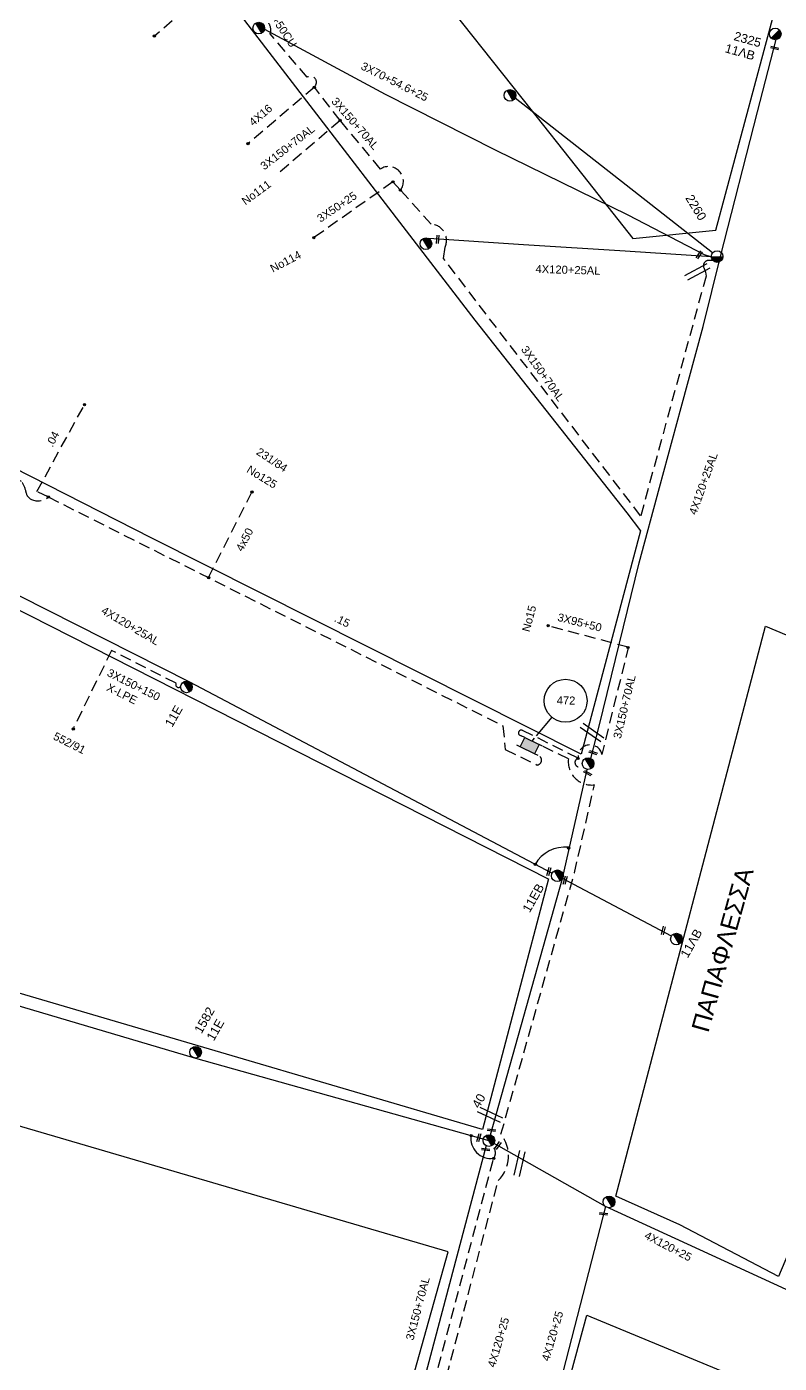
# Model space of a CAD drawing. Header units: millimetres. Extents: x 2087 to 5289, y 222 to 1137.
# Drawn here: x 2746.1 to 2830.7, y 317.1 to 467.4 of the extents above; entities that cross this region are included whole.
import ezdxf

# ---------------------------------------------------------------- set-up
doc = ezdxf.new("R2010")
doc.units = ezdxf.units.MM
doc.linetypes.add('DASHED', pattern=[19.05, 12.7, -6.35])
for name, color, linetype in [('Link Box 4 Διευθύνσεων', 7, 'Continuous'), ('Άγνωστα', 7, 'Continuous'), ('Γυμνά εναέρια ΧΤ (3Φ)   4x16CU', 7, 'Continuous'), ('Γυμνά εναέρια ΧΤ και ΦΟΠ (3Φ)   4x50+16AL', 7, 'Continuous'), ('Εναέρια παροχή ΧΤ 4x16', 7, 'SYN_LINE'), ('Επιγραφές - Σχήματα', 7, 'Continuous'), ('Καλώδια ΧΤ   3x150+50CU', 7, 'DASHED'), ('Καλώδια ΧΤ   3x150+70 XLPE', 7, 'DASHED'), ('Καλώδια ΧΤ   3x150+70AL', 7, 'DASHED'), ('Καλώδια ΧΤ   3x150AL+50XLPE', 7, 'DASHED'), ('Μηχανική τομή', 7, 'Continuous'), ('Στύλος ΦΜ', 7, 'Continuous'), ('Στύλος ΦΜ @ 1', 7, 'Continuous'), ('Συνδέσεις', 7, 'Continuous'), ('Συνεστραμμένα ΧΤ   3x70+54.6+25 AL', 7, 'SYN_LINE'), ('Συνεστραμμενα ΧΤ  4Χ120+25 Al', 7, 'Continuous'), ('Τομή', 7, 'Continuous'), ('Υπόβαθρο ΔΕΗ', 7, 'Continuous'), ('Υπόγεια Καλώδια Δικτύου ΧΤ   .04', 7, 'DASHED'), ('Υπόγεια καλώδια Παροχών ΧΤ   .15', 7, 'DASHED'), ('Υπόγειο καλώδιο Μέσης Τάσης 20KV', 7, 'Continuous')]:
    doc.layers.add(name, color=color, linetype=linetype)
doc.styles.add('arial', font='arial.ttf')
doc.styles.get("Standard").update_dxf_attribs({"font": 'arial.ttf'})
doc.linetypes.add('SYN_LINE', pattern='A,0.5,-0.0001,["/\\/\\/\\/",Standard,S=0.1,R=0,X=0,Y=-0.05],-0.25', length=0.7501)

# ---------------------------------------------------------------- blocks, each defined once
blk = doc.blocks.new('ΤΟΜΗ')
at = {"layer": 'Τομή', "ltscale": 40}
for p, q in [((-5.68, 0), (5.68, 0)), ((5.68, -2.33), (-5.68, -2.33))]:
    blk.add_line(p, q, dxfattribs=at)
blk = doc.blocks.new('ΜΗΧΑΝΙΚΗ ΤΟΜΗ')
at = {"layer": 'Μηχανική τομή', "ltscale": 40}
for p, q in [((-1.89, 0.78), (1.89, 0.78)), ((1.89, 0), (-1.89, 0))]:
    blk.add_line(p, q, dxfattribs=at)
blk = doc.blocks.new('ΥΠΑΡΧΩΝ ΤΣΙΜΕΝΤΕΝΙΟΣ ΣΤΥΛΟΣ')
at = {"layer": 'Στύλος ΦΜ'}
blk.add_hatch(color=7, dxfattribs=at).paths.add_polyline_path([(-1.29, -2.28, 0.574793), (2.62, 0, 0.268822), (1.3, 2.27)])
at = {"layer": 'Στύλος ΦΜ', "color": 7}
blk.add_line((-1.29, -2.28), (1.3, 2.27), dxfattribs=at)
blk.add_circle((0, 0), 2.62, dxfattribs=at)
at = {"layer": 'Στύλος ΦΜ', "flags": 4}
for tag, p in [('ΑΡΙΘΜΟΣ', (-4.68, 8.05)), ('ΤΥΠΟΣ', (-4.91, 3.03))]:
    blk.add_attdef(tag, p, '', height=4, dxfattribs=at)
blk = doc.blocks.new('LINK BOX 4 ΑΝΑΧΩΡΗΣΕΩΝ')
at = {"layer": 'Link Box 4 Διευθύνσεων', "ltscale": 40}
blk.add_hatch(color=256, dxfattribs=at).paths.add_polyline_path([(-3.54, 0), (-3.54, -4.67), (3.54, -4.67), (3.54, 0)])
for p, q in [((-3.54, 0), (-5.33, 0)), ((5.33, 0), (3.54, 0)), ((-3.54, -4.67), (-5.33, -4.67)), ((5.33, -4.67), (3.54, -4.67))]:
    blk.add_line(p, q, dxfattribs=at)
blk.add_lwpolyline([(-3.54, -4.67), (-3.54, 0), (3.54, 0), (3.54, -4.67)], close=True, dxfattribs=at)
blk = doc.blocks.new('_ΣΥΝΔΕΣΗ')
at = {"layer": 'Συνδέσεις', "linetype": 'SYN_LINE', "ltscale": 40}
blk.add_hatch(color=256, dxfattribs=at).paths.add_polyline_path([(0.5, -0.01, 1), (-0.5, -0.01, 1)])
at = {"layer": 'Συνδέσεις'}
blk.add_circle((0, -0.01), 0.5, dxfattribs=at)

msp = doc.modelspace()

# ---------------------------------------------------------------- linework, layer by layer
at = {"layer": 'Άγνωστα', "color": 133}
msp.add_lwpolyline([(2823.21, 441.99), (2800.99, 459.37)], dxfattribs=at)
at = {"layer": 'Άγνωστα', "color": 85, "linetype": 'DASHED', "ltscale": 0.1}
msp.add_lwpolyline([(2788.1, 449.04), (2787.25, 449.97), (2778.36, 443.7)], dxfattribs=at)
at = {"layer": 'Άγνωστα', "color": 6, "linetype": 'DASHED', "ltscale": 0.1}
msp.add_lwpolyline([(2813.73, 397.64), (2804.8, 400.04)], dxfattribs=at)
at = {"layer": 'Γυμνά εναέρια ΧΤ (3Φ)   4x16CU', "color": 85, "linetype": 'DASHED', "ltscale": 0.1}
msp.add_lwpolyline([(2768.24, 473.03), (2760.42, 466.37)], dxfattribs=at)
at = {"layer": 'Γυμνά εναέρια ΧΤ και ΦΟΠ (3Φ)   4x50+16AL', "color": 62, "linetype": 'Continuous', "ltscale": 0.1}
msp.add_lwpolyline([(2684.37, 375.73), (2720.74, 364.56), (2765.03, 351.45), (2798.05, 342.17)], dxfattribs=at)
at = {"layer": 'Εναέρια παροχή ΧΤ 4x16', "color": 85, "linetype": 'DASHED', "ltscale": 0.1}
msp.add_lwpolyline([(2778.42, 460.62), (2770.96, 454.28)], dxfattribs=at)
at = {"layer": 'Επιγραφές - Σχήματα'}
for points in [[(2805.13, 389.79), (2803.38, 387.69)], [(2803.15, 387.41), (2802.89, 387.1)]]:
    msp.add_lwpolyline(points, dxfattribs=at)
msp.add_circle((2806.68, 391.63), 2.41, dxfattribs=at)
at = {"layer": 'Καλώδια ΧΤ   3x150+50CU', "color": 85, "ltscale": 0.1}
msp.add_lwpolyline([(2778.42, 460.62), (2778.4, 460.65, 0.962371), (2777.59, 461.74), (2773.44, 466.62, 0.421335), (2772.56, 468.37), (2769.03, 473.17), (2768.24, 473.03)], format="xyb", dxfattribs=at)
at = {"layer": 'Καλώδια ΧΤ   3x150+70 XLPE', "color": 6, "linetype": 'DASHED', "ltscale": 0.1}
msp.add_lwpolyline([(2813.74, 397.73), (2810.77, 385.6, 0.941655), (2808.08, 385.16), (2801.78, 388.33, 0.678269), (2801.44, 387.81), (2801.69, 387.69)], format="xyb", dxfattribs=at)
at = {"layer": 'Καλώδια ΧΤ   3x150+70 XLPE', "color": 62, "linetype": 'DASHED', "ltscale": 0.1}
msp.add_lwpolyline([(2804.32, 299.21, 0.534472), (2800.91, 301.2), (2788.94, 303.75), (2798.59, 340.18, 0.422011), (2798.36, 341.59)], format="xyb", dxfattribs=at)
at = {"layer": 'Καλώδια ΧΤ   3x150+70AL', "color": 85, "ltscale": 0.1}
msp.add_lwpolyline([(2823.24, 441.13), (2822.79, 441.14, 0.523892), (2822.21, 440.34), (2822.42, 439.84), (2822.48, 439.39), (2815.12, 412.41), (2792.94, 441.37), (2793.13, 442.64, 0.524367), (2791.54, 445.22), (2788.1, 449.04, 0.84176), (2785.84, 451.42), (2781.32, 456.88), (2778.42, 460.62)], format="xyb", dxfattribs=at)
msp.add_lwpolyline([(2781.32, 456.88), (2774.13, 450.73)], dxfattribs=at)
at = {"layer": 'Καλώδια ΧΤ   3x150+70AL', "color": 30, "ltscale": 0.1}
msp.add_lwpolyline([(2748.49, 414.54), (2748.49, 414.54, -0.319457), (2746.46, 414.34, -0.228864), (2746, 415.01, 0.119613), (2745.48, 416.27), (2736.42, 421.15), (2730.48, 424.19)], format="xyb", dxfattribs=at)
at = {"layer": 'Καλώδια ΧΤ   3x150AL+50XLPE', "color": 6, "linetype": 'DASHED', "ltscale": 0.1}
for points in [[(2763.38, 393.24, -0.922109), (2762.86, 393.59), (2755.6, 397.28), (2751.33, 388.57)], [(2804.9, 299.11, 0.597627), (2800.73, 302.37), (2790.35, 304.58), (2799.11, 337.68, 0.380292), (2799.41, 342.88), (2807.67, 372.27), (2809.92, 382.17, -0.483571), (2806.99, 385.1), (2804.09, 386.52)]]:
    msp.add_lwpolyline(points, format="xyb", dxfattribs=at)
msp.add_arc((2808.23, 384.68), 0.502, 106.9805, 314.4353, dxfattribs=at)
at = {"layer": 'Συνεστραμμένα ΧΤ   3x70+54.6+25 AL', "color": 1, "linetype": 'SYN_LINE', "ltscale": 10}
msp.add_lwpolyline([(2772.8, 467.13), (2786.38, 459.85), (2798.77, 453.56), (2813.67, 446.26), (2822.26, 441.81), (2823.07, 441.56)], dxfattribs=at)
at = {"layer": 'Συνεστραμμενα ΧΤ  4Χ120+25 Al', "color": 1, "linetype": 'SYN_LINE', "ltscale": 10}
for points in [[(2809.53, 385.13), (2810.45, 388.77), (2812.74, 398.12), (2814.94, 407.14), (2817.24, 415.62), (2819.68, 424.59), (2822.16, 433.72), (2824.11, 441.59), (2828.28, 457.85), (2830.36, 465.97)], [(2823.07, 441.56), (2813.36, 442.18), (2801.93, 442.91), (2791.29, 443.59)]]:
    msp.add_lwpolyline(points, dxfattribs=at)
at = {"layer": 'Συνεστραμμενα ΧΤ  4Χ120+25 Al', "color": 6, "linetype": 'SYN_LINE', "ltscale": 10}
for points in [[(2707.13, 422.28), (2729.29, 411.48), (2764.36, 393.75), (2805.17, 372.25)], [(2798.23, 342.8), (2806.33, 371.64), (2809.12, 383.91)], [(2818.58, 365.16), (2806.33, 371.64)]]:
    msp.add_lwpolyline(points, dxfattribs=at)
at = {"layer": 'Συνεστραμμενα ΧΤ  4Χ120+25 Al', "color": 5, "linetype": 'SYN_LINE', "ltscale": 10}
for points in [[(2797.73, 341.6), (2787.03, 301.18), (2784.27, 291.5)], [(2840.72, 321.18), (2811.15, 334.76), (2798.05, 342.17)], [(2811.15, 334.76), (2801.96, 298.94)]]:
    msp.add_lwpolyline(points, dxfattribs=at)
at = {"layer": 'Υπόβαθρο ΔΕΗ'}
for points in [[(2814.24, 443.59), (2823.59, 444.56), (2833.38, 481.03), (2833.38, 481.18), (2778.05, 507.56), (2772.83, 499.09), (2791.61, 472.19), (2801.9, 459.2), (2808.6, 450.74), (2814.24, 443.59)], [(2713.29, 434.31), (2746.2, 500.17), (2770.94, 467.63), (2796.45, 434.42), (2813.55, 412.77), (2815.09, 410.75), (2808.41, 385.62), (2760.15, 409.91), (2736.78, 421.8), (2719.91, 430.73), (2713.26, 434.24)], [(2684.88, 376.61), (2706.58, 421.22), (2706.65, 421.37), (2804.73, 371.61)], [(2830.62, 326.89), (2819.53, 332.71), (2812.33, 335.93), (2829.15, 400.03), (2856.68, 388.45), (2830.62, 326.89)], [(2804.76, 371.6), (2797.34, 343.4), (2737.15, 361.11), (2728.05, 363.91), (2716.93, 367.11), (2705.03, 370.7), (2689.18, 375.24), (2684.88, 376.61)], [(2661.65, 330.36), (2786.22, 303.83), (2793.47, 329.64), (2678.22, 363.43), (2661.65, 330.36)], [(2809.08, 322.52), (2825.84, 315.59), (2817.96, 297.66), (2803.02, 300.22), (2809.08, 322.52)]]:
    msp.add_lwpolyline(points, dxfattribs=at)
for centre, radius, start, end in [((2806.62, 371.26), 3.91, 84.1808, 149.7906), ((2798.26, 342.4), 2.24, 171.4973, 278.2649)]:
    msp.add_arc(centre, radius, start, end, dxfattribs=at)
at = {"layer": 'Υπόγεια Καλώδια Δικτύου ΧΤ   .04', "color": 30, "ltscale": 0.1}
msp.add_lwpolyline([(2748.49, 414.54), (2747.21, 415.15), (2747.21, 415.15), (2752.56, 424.92)], dxfattribs=at)
at = {"layer": 'Υπόγεια καλώδια Παροχών ΧΤ   .15', "color": 30, "linetype": 'DASHED', "ltscale": 0.1}
msp.add_lwpolyline([(2748.49, 414.54), (2799.63, 388.8), (2799.89, 386.15), (2803.49, 384.4, 0.815885), (2803.58, 385.47)], format="xyb", dxfattribs=at)
at = {"layer": 'Υπόγειο καλώδιο Μέσης Τάσης 20KV', "color": 30, "linetype": 'DASHED', "ltscale": 0.1}
msp.add_lwpolyline([(2766.51, 405.47), (2771.39, 415.1)], dxfattribs=at)

# ---------------------------------------------------------------- block references
at = {"layer": 'Link Box 4 Διευθύνσεων', "xscale": 0.25, "yscale": 0.25, "zscale": 0.25, "rotation": 334.115521358969}
msp.add_blockref('LINK BOX 4 ΑΝΑΧΩΡΗΣΕΩΝ', (2802.89, 387.1), dxfattribs=at)
at = {"layer": 'Μηχανική τομή', "xscale": 0.2499999999999997, "yscale": 0.2499999999999997, "zscale": 0.2499999999999997}
for p, rotation in [((2830.22, 465.12), 165.3039955459774), ((2792.39, 443.51), 84.37045185819014), ((2821.78, 441.71), 56.91939415085888), ((2809.74, 385.7), 341.7879534926283), ((2809.21, 383.57), 151.617329338286), ((2804.88, 372.4), 74.99357784337415), ((2806.73, 371.42), 74.99357784337415), ((2817.76, 365.76), 74.99357784337415), ((2797, 342.47), 73.39341213462193), ((2798.32, 343.23), 352.9996704273906), ((2797.67, 341.06), 352.9996704273906), ((2799.14, 341.56), 54.55966433655298), ((2810.94, 333.82), 352.9996704273906)]:
    msp.add_blockref('ΜΗΧΑΝΙΚΗ ΤΟΜΗ', p, dxfattribs=dict(at, rotation=rotation))
at = {"layer": 'Στύλος ΦΜ @ 1', "ltscale": 40, "xscale": 0.2499999999999998, "yscale": 0.2499999999999998, "zscale": 0.2499999999999998, "rotation": 60.43658789886273}
for p in [(2772.16, 467.27), (2800.42, 459.7), (2790.96, 443.02), (2809.21, 384.56), (2811.56, 335.27)]:
    msp.add_blockref('ΥΠΑΡΧΩΝ ΤΣΙΜΕΝΤΕΝΙΟΣ ΣΤΥΛΟΣ', p, dxfattribs=at)
at = {"layer": 'Στύλος ΦΜ @ 1', "ltscale": 40}
ref = msp.add_blockref('ΥΠΑΡΧΩΝ ΤΣΙΜΕΝΤΕΝΙΟΣ ΣΤΥΛΟΣ', (2830.26, 466.61), dxfattribs=dict(at, xscale=0.2499999999999998, yscale=0.2499999999999998, zscale=0.2499999999999998, rotation=344.233400973807))
ref.add_attrib('ΤΥΠΟΣ', '2325', (2825.52, 465.94), dxfattribs={"layer": 'Στύλος ΦΜ', "height": 1, "rotation": 344.2334, "flags": 4})
ref.add_attrib('ΑΡΙΘΜΟΣ', '11ΛB', (2824.52, 464.57), dxfattribs={"layer": 'Στύλος ΦΜ', "height": 1, "rotation": 344.2334, "flags": 4})
ref = msp.add_blockref('ΥΠΑΡΧΩΝ ΤΣΙΜΕΝΤΕΝΙΟΣ ΣΤΥΛΟΣ', (2823.72, 441.58), dxfattribs=dict(at, xscale=0.2499999999999998, yscale=0.2499999999999998, zscale=0.2499999999999998, rotation=301.5682851548904))
ref.add_attrib('ΤΥΠΟΣ', '2260', (2820.11, 448.16), dxfattribs={"layer": 'Στύλος ΦΜ', "height": 1, "rotation": 301.5683, "flags": 4})
ref = msp.add_blockref('ΥΠΑΡΧΩΝ ΤΣΙΜΕΝΤΕΝΙΟΣ ΣΤΥΛΟΣ', (2764.03, 393.18), dxfattribs=dict(at, xscale=0.2499999999999998, yscale=0.2499999999999998, zscale=0.2499999999999998, rotation=60.43658789886273))
ref.add_attrib('ΑΡΙΘΜΟΣ', '11E', (2762.42, 388.57), dxfattribs={"layer": 'Στύλος ΦΜ', "height": 1, "rotation": 60.4366, "flags": 4})
ref = msp.add_blockref('ΥΠΑΡΧΩΝ ΤΣΙΜΕΝΤΕΝΙΟΣ ΣΤΥΛΟΣ', (2805.75, 371.94), dxfattribs=dict(at, xscale=0.2499999999999998, yscale=0.2499999999999998, zscale=0.2499999999999998, rotation=60.43658789886273))
ref.add_attrib('ΑΡΙΘΜΟΣ', '11EB', (2802.63, 367.72), dxfattribs={"layer": 'Στύλος ΦΜ', "height": 1, "rotation": 60.4366, "flags": 4})
ref = msp.add_blockref('ΥΠΑΡΧΩΝ ΤΣΙΜΕΝΤΕΝΙΟΣ ΣΤΥΛΟΣ', (2819.14, 364.83), dxfattribs=dict(at, xscale=0.2499999999999998, yscale=0.2499999999999998, zscale=0.2499999999999998, rotation=60.43658789886273))
ref.add_attrib('ΤΥΠΟΣ', '11ΛΒ', (2820.41, 362.62), dxfattribs={"layer": 'Στύλος ΦΜ', "height": 1, "rotation": 60.4366, "flags": 4})
ref = msp.add_blockref('ΥΠΑΡΧΩΝ ΤΣΙΜΕΝΤΕΝΙΟΣ ΣΤΥΛΟΣ', (2765.06, 352.1), dxfattribs=dict(at, xscale=0.2499999999999998, yscale=0.2499999999999998, zscale=0.2499999999999998, rotation=60.43658789886273))
ref.add_attrib('ΤΥΠΟΣ', '11E', (2767.1, 353.29), dxfattribs={"layer": 'Στύλος ΦΜ', "height": 1, "rotation": 60.4366, "flags": 4})
ref.add_attrib('ΑΡΙΘΜΟΣ', '1582', (2765.72, 354.11), dxfattribs={"layer": 'Στύλος ΦΜ', "height": 1, "rotation": 60.4366, "flags": 4})
ref = msp.add_blockref('ΥΠΑΡΧΩΝ ΤΣΙΜΕΝΤΕΝΙΟΣ ΣΤΥΛΟΣ', (2798.05, 342.17), dxfattribs=dict(at, xscale=0.2499999999999998, yscale=0.2499999999999998, zscale=0.2499999999999998, rotation=60.43658789886273))
ref.add_attrib('ΑΡΙΘΜΟΣ', '40', (2796.95, 345.72), dxfattribs={"layer": 'Στύλος ΦΜ', "height": 1, "rotation": 60.4366, "flags": 4})
at = {"layer": 'Συνδέσεις', "xscale": 0.25, "yscale": 0.25, "zscale": 0.25}
for p in [(2760.42, 466.37), (2778.42, 460.62), (2781.32, 456.89), (2770.96, 454.28), (2787.25, 449.98), (2788.1, 449.04), (2778.36, 443.7), (2752.56, 424.92), (2771.39, 415.1), (2748.49, 414.54), (2766.54, 405.46), (2804.72, 400.08), (2813.69, 397.62), (2751.3, 388.45), (2808.07, 385.13), (2807.02, 375.08), (2803.28, 373.23), (2796.06, 342.72), (2798.59, 340.16)]:
    msp.add_blockref('_ΣΥΝΔΕΣΗ', p, dxfattribs=at)
at = {"layer": 'Τομή'}
for p, xscale, yscale, zscale, rotation in [((2821.63, 439.6), 0.2499999999999996, 0.2499999999999996, 0.2499999999999996, 207.9161804370609), ((2809.81, 388.29), 0.2499999999999996, 0.2499999999999996, 0.2499999999999996, 324.7572997062913), ((2798.06, 344.81), 0.2499999999999996, 0.2499999999999996, 0.2499999999999996, 154.9648849628603), ((2801.78, 339.52), 0.2499999999999995, 0.2499999999999995, 0.2499999999999995, 256.5695027085398)]:
    msp.add_blockref('ΤΟΜΗ', p, dxfattribs=dict(at, xscale=xscale, yscale=yscale, zscale=zscale, rotation=rotation))

# ---------------------------------------------------------------- texts
at = {"layer": 'Άγνωστα', "ltscale": 40, "char_height": 0.9, "width": 69.1904, "attachment_point": 1, "style": 'arial'}
for s, insert, rotation in [('3X70+54.6+25', (2783.96, 463.5), 333.3243), ('Νο111', (2770.13, 448.04), 36.3692), ('3X50+25', (2778.6, 446.12), 33.9863), ('Νο114', (2773.33, 440.56), 27.6133), ('4X120+25AL', (2803.31, 440.64), 358.3407), ('231/84', (2772.29, 420.15), 326.685), ('4X120+25AL', (2820.51, 412.76), 70.3617), ('Νο125', (2771.18, 418.15), 328.4864), ('4x50', (2769.53, 408.75), 62.4068), ('4X120+25AL', (2754.81, 402.29), 329.6165), ('Νο15', (2801.75, 399.53), 75.1233), ('3X95+50', (2805.92, 401.5), 345.7473), ('3X150+150\\P  X-LPE', (2755.41, 395.28), 333.3545), ('552/91', (2749.36, 388.14), 333.1636), ('4X120+25', (2815.87, 332.01), 332.5953), ('4X120+25', (2797.87, 316.84), 73.7392), ('4X120+25', (2803.95, 317.55), 73.7392)]:
    msp.add_mtext(s, dxfattribs=dict(at, insert=insert, rotation=rotation))
at = {"layer": 'Εναέρια παροχή ΧΤ 4x16', "ltscale": 40, "insert": (2770.96, 456.88), "char_height": 0.9, "width": 69.1904, "attachment_point": 1, "rotation": 40.2787, "style": 'arial'}
msp.add_mtext('4X16', dxfattribs=at)
at = {"layer": 'Επιγραφές - Σχήματα', "insert": (2805.68, 392.12), "char_height": 0.9, "width": 8.5591, "attachment_point": 1, "rotation": 359.4102}
msp.add_mtext('472', dxfattribs=at)
at = {"layer": 'Επιγραφές - Σχήματα', "ltscale": 40, "insert": (2820.8, 354.75), "char_height": 2, "width": 21.1415, "attachment_point": 1, "rotation": 74.3679, "style": 'arial'}
msp.add_mtext('{\\fArial|b0|i0|c204|p34;П}A{\\fArial|b0|i0|c204|p34;П}AΦΛEΣΣA', dxfattribs=at)
at = {"layer": 'Καλώδια ΧΤ   3x150+50CU', "ltscale": 40, "insert": (2771.48, 473.08), "char_height": 0.9, "width": 69.1904, "attachment_point": 1, "rotation": 303.4229, "style": 'arial'}
msp.add_mtext('3X150AL+50CU', dxfattribs=at)
at = {"layer": 'Καλώδια ΧΤ   3x150+70AL', "ltscale": 40, "char_height": 0.9, "attachment_point": 1, "style": 'arial'}
for insert, width, rotation in [((2780.94, 459.58), 69.1904, 311.3055), ((2772.23, 451.97), 69.1904, 37.8885), ((2802.35, 431.65), 69.1904, 305.6654), ((2812.01, 387.49), 69.1904, 76.6931), ((2788.68, 319.86), 7.3356, 75.2637)]:
    msp.add_mtext('3X150+70AL', dxfattribs=dict(at, insert=insert, width=width, rotation=rotation))
at = {"layer": 'Υπόγεια Καλώδια Δικτύου ΧΤ   .04', "ltscale": 40, "insert": (2748.17, 420.49), "char_height": 0.9, "width": 69.1904, "attachment_point": 1, "rotation": 62.4068, "style": 'arial'}
msp.add_mtext('.04', dxfattribs=at)
at = {"layer": 'Υπόγεια καλώδια Παροχών ΧΤ   .15', "ltscale": 40, "insert": (2780.96, 401.4), "char_height": 0.9, "width": 69.1904, "attachment_point": 1, "rotation": 334.5311, "style": 'arial'}
msp.add_mtext('.15', dxfattribs=at)

doc.saveas('drawing.dxf')
